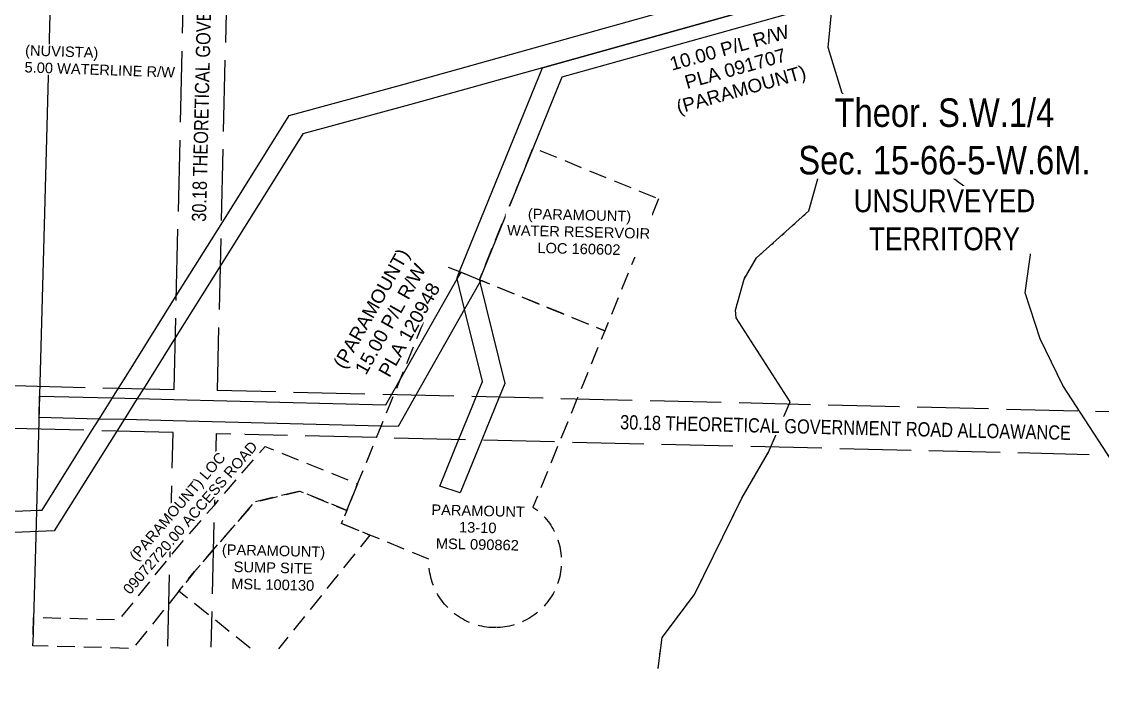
# Model space of a CAD drawing. Extents: x 390844 to 396105, y 6060704 to 6064255.
# Drawn here: x 391637 to 392395, y 6063103 to 6063569 of the extents above; entities that cross this region are included whole.
import ezdxf
from ezdxf.enums import TextEntityAlignment as Align

# ---------------------------------------------------------------- set-up
doc = ezdxf.new("R2010")
doc.units = 0
doc.header["$LTSCALE"] = 5
for name, pattern in [('foc-ACCESSROAD', [3.75, 2.5, -1.25]), ('foc-UNSURVEYED', [12.5, 10, -2.5]), ('foc-WHEELTRACKS', [2, 0.4, -1.6])]:
    doc.linetypes.add(name, pattern=pattern)
for name, color, linetype, lineweight in [('C-AR-T', 13, 'Continuous', 9), ('F-AR-T', 190, 'Continuous', 9), ('F-RW-T', 190, 'Continuous', 9), ('F-WS-T', 190, 'Continuous', 9)]:
    doc.layers.add(name, color=color, linetype=linetype, lineweight=lineweight)
for name, color, linetype in [('C-SYMBOL', 7, 'Continuous'), ('F-AR', 190, 'foc-ACCESSROAD'), ('F-RW', 190, 'Continuous'), ('F-WS', 190, 'foc-ACCESSROAD'), ('L-TITLEDB', 4, 'Continuous'), ('L-UNS-T', 3, 'Continuous'), ('L-USEC', 7, 'foc-UNSURVEYED'), ('T-CREEK', 160, 'Continuous'), ('T-WATER-P3', 160, 'foc-WHEELTRACKS')]:
    doc.layers.add(name, color=color, linetype=linetype)
doc.styles.add('175L', font='ARIALN.TTF', dxfattribs={"height": 20})
doc.styles.add('80L', font='ARIALN.TTF', dxfattribs={"height": 10})
doc.styles.add('A60', font='arial.ttf', dxfattribs={"height": 7.35})
doc.styles.add('A80', font='arial.ttf', dxfattribs={"height": 9.5})
doc.styles.add('foc-LtypeFont', font='ARIALN.TTF', dxfattribs={"height": 7.35})
doc.linetypes.add('foc-TOPO-flowdirection-NOLINE', pattern='A,0,[">",foc-LtypeFont,S=0.3,R=0,X=0,Y=-0.945],-20,[">",foc-LtypeFont,S=0.3,R=0,X=0,Y=-0.945],0', length=20)

msp = doc.modelspace()

# ---------------------------------------------------------------- linework, layer by layer
at = {"layer": 'F-AR', "flags": 128}
msp.add_lwpolyline([(391872.8, 6063245.09), (391865.27, 6063226.57), (391832.23, 6063240.01), (391800.64, 6063232.43), (391771.59, 6063198.82), (391758.54, 6063183.73), (391747.48, 6063169.92), (391740.51, 6063161.22), (391715.25, 6063129.66), (391645.01, 6063131.49), (391645.56, 6063151.47), (391705.84, 6063149.9), (391741.3, 6063194.19), (391743.17, 6063196.52), (391772.34, 6063230.26), (391807.97, 6063271.47), (391872.8, 6063245.09)], close=True, dxfattribs=at)
at = {"layer": 'F-RW', "flags": 128}
for points in [[(391524.29, 6063136.34), (391526.66, 6063221.65), (391541.68, 6063222.26), (391587.45, 6063224.13), (391649.18, 6063226.65), (391651.59, 6063226.75), (391686.52, 6063282.56), (391691.59, 6063290.65), (391700.82, 6063305.4), (391705.13, 6063312.29), (391709.25, 6063318.76), (391745.68, 6063377), (391777.05, 6063427.15), (391824.88, 6063503.62), (391905.37, 6063525.52), (392293.5, 6063634.22), (392333.15, 6063680.34), (392328.07, 6063756.28), (392460.36, 6063888.53)], [(392474.94, 6063881.91), (392343.48, 6063750.49), (392348.52, 6063675.22), (392301.92, 6063621.01), (392004.19, 6063537.58), (392002.53, 6063537.12), (391909.27, 6063511.03), (391834.48, 6063490.69), (391776.35, 6063397.82), (391744.98, 6063347.69), (391722.56, 6063311.87), (391718.24, 6063304.96), (391709, 6063290.21), (391703.95, 6063282.15), (391660.11, 6063212.09), (391648.78, 6063211.63), (391587.03, 6063209.11), (391541.26, 6063207.24), (391539.29, 6063135.99)], [(392307.53, 6063612.19), (392016.04, 6063530.44), (391995.9, 6063480.92), (391958.2, 6063388.35), (391958.59, 6063386.74), (391975.99, 6063315.57), (391972.03, 6063305.9), (391959.82, 6063276.02), (391944.67, 6063238.95), (391930.35, 6063243.47), (391943.79, 6063276.4), (391953.06, 6063299.1), (391955.99, 6063306.28), (391960.31, 6063316.87), (391947.87, 6063367.79), (391942.67, 6063389.05), (391942.53, 6063389.62), (391944.32, 6063394.02), (392002.53, 6063537.12), (392004.19, 6063537.58), (392301.92, 6063621.01)]]:
    msp.add_lwpolyline(points, dxfattribs=at)
msp.add_lwpolyline([(391913.63, 6063307.3), (391901.24, 6063285.41), (391889.34, 6063285.7), (391743.58, 6063289.35), (391709, 6063290.21), (391691.59, 6063290.65), (391649.41, 6063291.7), (391649.82, 6063306.67), (391700.82, 6063305.4), (391718.24, 6063304.96), (391743.94, 6063304.32), (391892.61, 6063300.61), (391896.63, 6063307.7), (391902.68, 6063318.4), (391942.67, 6063389.05), (391945.47, 6063393.55), (391958.2, 6063388.35), (391959.26, 6063387.92), (391958.59, 6063386.74), (391947.87, 6063367.79), (391913.63, 6063307.3)], close=True, dxfattribs=at)
at = {"layer": 'F-WS', "flags": 128}
for points in [[(392083.83, 6063445.1), (392046.13, 6063352.52), (391960.14, 6063387.56), (391959.26, 6063387.92), (391958.2, 6063388.35), (391995.9, 6063480.92), (392083.83, 6063445.1)], [(391969.65, 6063144.27), (391968.02, 6063144.28), (391966.39, 6063144.35), (391964.77, 6063144.48), (391963.15, 6063144.67), (391961.53, 6063144.91), (391959.93, 6063145.21), (391958.34, 6063145.56), (391956.76, 6063145.97), (391955.2, 6063146.44), (391953.66, 6063146.96), (391952.13, 6063147.53), (391950.62, 6063148.16), (391949.14, 6063148.84), (391947.68, 6063149.57), (391946.25, 6063150.35), (391944.85, 6063151.18), (391943.48, 6063152.06), (391942.14, 6063152.99), (391940.83, 6063153.96), (391939.56, 6063154.98), (391938.32, 6063156.04), (391937.12, 6063157.15), (391935.97, 6063158.3), (391934.85, 6063159.49), (391933.77, 6063160.71), (391932.74, 6063161.97), (391931.76, 6063163.27), (391930.82, 6063164.6), (391929.92, 6063165.97), (391929.08, 6063167.36), (391928.28, 6063168.78), (391927.54, 6063170.23), (391926.84, 6063171.71), (391926.2, 6063173.21), (391925.61, 6063174.73), (391925.08, 6063176.27), (391924.6, 6063177.83), (391924.17, 6063179.4), (391923.8, 6063180.99), (391923.49, 6063182.59), (391923.23, 6063184.2), (391923.03, 6063185.82), (391922.88, 6063187.44), (391922.8, 6063189.07), (391922.79, 6063192.33), (391881.34, 6063209.24), (391861.5, 6063217.31), (391865.27, 6063226.57), (391872.8, 6063245.09), (391886.13, 6063277.78), (391889.34, 6063285.7), (391895.38, 6063300.53), (391898.31, 6063307.66), (391902.68, 6063318.4), (391935.03, 6063397.78), (391944.32, 6063394.02), (391945.47, 6063393.55), (391958.2, 6063388.35), (391959.26, 6063387.92), (391960.14, 6063387.56), (392046.13, 6063352.52), (392026.61, 6063304.59), (392014.44, 6063274.71), (391995.78, 6063228.91), (391997.1, 6063227.96), (391998.39, 6063226.96), (391999.64, 6063225.91), (392000.86, 6063224.83), (392002.03, 6063223.7), (392003.17, 6063222.53), (392004.26, 6063221.32), (392005.31, 6063220.07), (392006.32, 6063218.79), (392007.28, 6063217.47), (392008.19, 6063216.12), (392009.06, 6063214.74), (392009.88, 6063213.33), (392010.64, 6063211.89), (392011.36, 6063210.43), (392012.02, 6063208.94), (392012.64, 6063207.43), (392013.19, 6063205.89), (392013.7, 6063204.34), (392014.15, 6063202.78), (392014.54, 6063201.19), (392014.88, 6063199.6), (392015.16, 6063197.99), (392015.39, 6063196.38), (392015.56, 6063194.76), (392015.67, 6063193.13), (392015.72, 6063191.5), (392015.72, 6063189.87), (392015.66, 6063188.24), (392015.55, 6063186.62), (392015.37, 6063184.99), (392015.14, 6063183.38), (392014.86, 6063181.78), (392014.51, 6063180.18), (392014.12, 6063178.6), (392013.66, 6063177.04), (392013.15, 6063175.49), (392012.59, 6063173.96), (392011.98, 6063172.45), (392011.31, 6063170.96), (392010.59, 6063169.5), (392009.82, 6063168.06), (392009, 6063166.65), (392008.13, 6063165.27), (392007.21, 6063163.92), (392006.25, 6063162.61), (392005.24, 6063161.33), (392004.18, 6063160.08), (392003.09, 6063158.88), (392001.95, 6063157.71), (392000.77, 6063156.58), (391999.55, 6063155.5), (391998.3, 6063154.46), (391997.01, 6063153.46), (391995.68, 6063152.51), (391994.33, 6063151.61), (391992.94, 6063150.75), (391991.52, 6063149.95), (391990.08, 6063149.19), (391988.61, 6063148.49), (391987.11, 6063147.83), (391985.6, 6063147.23), (391984.06, 6063146.69), (391982.51, 6063146.19), (391980.94, 6063145.76), (391979.35, 6063145.37), (391977.75, 6063145.05), (391976.15, 6063144.78), (391974.53, 6063144.56), (391972.91, 6063144.41), (391971.28, 6063144.31), (391969.65, 6063144.27)]]:
    msp.add_lwpolyline(points, close=True, dxfattribs=at)
msp.add_lwpolyline([(391797.47, 6063129.9), (391770.45, 6063151.53), (391747.48, 6063169.92), (391758.54, 6063183.73), (391771.59, 6063198.82), (391800.64, 6063232.43), (391832.23, 6063240.01), (391865.27, 6063226.57), (391861.5, 6063217.31), (391881.34, 6063209.24), (391817.44, 6063129.43)], dxfattribs=at)
at = {"layer": 'L-TITLEDB', "flags": 128}
msp.add_lwpolyline([(391672.64, 6064158.7), (391669.95, 6064057.93), (391668.88, 6064017.96), (391666.56, 6063930.74), (391652.88, 6063417.91), (391649.84, 6063307.33), (391647.12, 6063208.4), (391645.07, 6063133.49)], dxfattribs=at)
at = {"layer": 'L-USEC'}
for p, q in [((391744.11, 6063311.36), (391763.12, 6064105.42)), ((391793.28, 6064104.69), (391774.26, 6063310.64)), ((390944.36, 6063330.49), (391744.11, 6063311.36)), ((392565.2, 6063291.72), (391774.26, 6063310.64)), ((391743.39, 6063281.21), (390943.63, 6063300.33)), ((391739.79, 6063131.26), (391743.39, 6063281.21)), ((391773.54, 6063280.49), (391769.95, 6063130.55)), ((391773.54, 6063280.49), (392564.48, 6063261.57))]:
    msp.add_line(p, q, dxfattribs=at)
at = {"layer": 'T-CREEK', "linetype": 'foc-TOPO-flowdirection-NOLINE', "flags": 128}
for points in [[(392709.89, 6062539.42), (392704.84, 6062551.36), (392700.17, 6062594.5), (392688.57, 6062635.6), (392680.82, 6062678.11), (392686.22, 6062723.57), (392681.89, 6062768.59), (392673.42, 6062810.88), (392669.14, 6062856.57), (392658.17, 6062898.02), (392637.7, 6062950.32), (392627.26, 6062967.04), (392592.5, 6062986.4), (392564.91, 6063005.75), (392557.98, 6063017.13), (392559.78, 6063047.13), (392554.75, 6063071.8), (392511.3, 6063102.08), (392493.44, 6063133.53), (392479.26, 6063171.33), (392459.3, 6063203.24), (392430.56, 6063225.21), (392407.8, 6063251.94), (392367.35, 6063314.21), (392351.52, 6063346.96), (392340.82, 6063379.14), (392346.72, 6063421.02), (392343.54, 6063425.34), (392311.16, 6063444.19), (392280.22, 6063467.07), (392242.77, 6063491.62), (392241.16, 6063492.57), (392230.28, 6063502.77), (392228.34, 6063504.59), (392212.69, 6063519.25), (392202.67, 6063551.2), (392208.42, 6063609.96), (392197.46, 6063623.49), (392168.27, 6063644.15), (392144.26, 6063672.31), (392119, 6063696.66), (392105.93, 6063704.75), (392099.82, 6063726.01), (392122.77, 6063767.58), (392132.8, 6063794), (392124.36, 6063820.32), (392098.32, 6063859.73), (392090.31, 6063865.71), (392061.84, 6063874.55), (392031.29, 6063895.38), (392010.11, 6063915.06), (392001.3, 6063913.99), (391965.8, 6063927.5), (391946.74, 6063958.27), (391942.11, 6063984.07), (391944.91, 6064000.55), (391945.98, 6064045.27), (391940.31, 6064057.72), (391923.05, 6064073.77), (391906.24, 6064085.44), (391815.57, 6064120.77), (391794.4, 6064147.16), (391799.88, 6064170), (391832.94, 6064234.7)], [(392083.53, 6063115.65), (392086.27, 6063137.26), (392108.93, 6063167.41), (392142.25, 6063235.12), (392160.98, 6063267.32), (392176.14, 6063302.65), (392138.3, 6063361.57), (392137.74, 6063366.97), (392143.78, 6063388.73), (392152.5, 6063403.61), (392189.3, 6063436.76), (392196.26, 6063461.81), (392198.68, 6063485.51), (392228.34, 6063504.59)]]:
    msp.add_lwpolyline(points, dxfattribs=at)
at = {"layer": 'T-CREEK', "flags": 128}
msp.add_lwpolyline([(392407.8, 6063251.94), (392367.35, 6063314.21), (392351.52, 6063346.96), (392340.82, 6063379.14), (392346.72, 6063421.02), (392343.54, 6063425.34), (392311.16, 6063444.19), (392280.22, 6063467.07), (392242.77, 6063491.62), (392241.16, 6063492.57), (392230.28, 6063502.77), (392228.34, 6063504.59), (392212.69, 6063519.25), (392202.67, 6063551.2), (392208.42, 6063609.96)], dxfattribs=at)
at = {"layer": 'T-WATER-P3', "flags": 128}
msp.add_lwpolyline([(392083.53, 6063115.65), (392086.27, 6063137.26), (392108.93, 6063167.41), (392142.25, 6063235.12), (392160.98, 6063267.32), (392176.14, 6063302.65), (392138.3, 6063361.57), (392137.74, 6063366.97), (392143.78, 6063388.73), (392152.5, 6063403.61), (392189.3, 6063436.76), (392196.26, 6063461.81), (392198.68, 6063485.51), (392228.34, 6063504.59)], dxfattribs=at)

# ---------------------------------------------------------------- texts
at = {"layer": 'F-RW-T', "style": 'A80'}
for s, p in [('10.00 P/L R/W', (392134.8, 6063546.61)), ('PLA 091707', (392138.91, 6063531.98))]:
    msp.add_text(s, height=9.5, rotation=15.64531, dxfattribs=at).set_placement(p, align=Align.CENTER)
at = {"layer": 'F-WS-T', "style": 'A60'}
for s, p in [('PARAMOUNT', (391957.24, 6063222.62)), ('13-10', (391956.96, 6063210.82)), ('MSL 090862', (391956.68, 6063199.01))]:
    msp.add_text(s, height=7.35, rotation=358.63205, dxfattribs=at).set_placement(p, align=Align.CENTER)

# ---------------------------------------------------------------- next in the draw order: texts
at = {"layer": 'C-AR-T', "insert": (391639.81, 6063553.08), "char_height": 7.35, "width": 105.5104, "attachment_point": 1, "rotation": 358.00427, "line_spacing_factor": 0.971429, "style": 'A60', "bg_fill": 3, "box_fill_scale": 1.15, "bg_fill_color": 256, "bg_fill_true_color": 256, "bg_fill_transparency": 0}
msp.add_mtext('(NUVISTA)\\P5.00 WATERLINE R/W', dxfattribs=at)
at = {"layer": 'C-SYMBOL', "color": 3, "insert": (392284.3, 6063515.58), "char_height": 19.9919, "width": 203.1604, "attachment_point": 2, "style": '175L', "bg_fill": 3, "box_fill_scale": 1.15, "bg_fill_color": 256, "bg_fill_true_color": 256, "bg_fill_transparency": 0}
msp.add_mtext('Theor. S.W.1/4\\PSec. 15-66-5-W.6M.', dxfattribs=at)
at = {"layer": 'F-AR-T', "insert": (391698.48, 6063179.41), "char_height": 7.35, "width": 137.0813, "attachment_point": 1, "rotation": 49.15376, "line_spacing_factor": 0.971429, "style": 'A60', "bg_fill": 3, "box_fill_scale": 1.15, "bg_fill_color": 256, "bg_fill_true_color": 256, "bg_fill_transparency": 0}
msp.add_mtext('\\pi20.85089;(PARAMOUNT) LOC \\P\\pi0.24983;09072720.00 ACCESS ROAD', dxfattribs=at)
at = {"layer": 'F-RW-T', "insert": (391854.99, 6063329.36), "char_height": 9.5, "width": 93.2481, "attachment_point": 1, "rotation": 60.48907, "line_spacing_factor": 0.96, "style": 'A80', "bg_fill": 3, "box_fill_scale": 1.15, "bg_fill_color": 256, "bg_fill_true_color": 256, "bg_fill_transparency": 0}
msp.add_mtext('\\pi0.44927;(PARAMOUNT) \\P\\pi4.26936;15.00 P/L R/W\\P\\pi10.89863;PLA 120948', dxfattribs=at)
at = {"layer": 'F-WS-T', "insert": (391977.85, 6063438.67), "char_height": 7.35, "width": 100.3514, "attachment_point": 1, "rotation": 358.63205, "line_spacing_factor": 0.967632, "style": 'A60', "bg_fill": 3, "box_fill_scale": 1.15, "bg_fill_color": 256, "bg_fill_true_color": 256, "bg_fill_transparency": 0}
msp.add_mtext('\\pi14.45097;(PARAMOUNT) \\P\\pi0.09942;WATER RESERVOIR \\P\\pi21.70822;LOC 160602', dxfattribs=at)
at = {"layer": 'L-UNS-T', "color": 3, "insert": (392284.3, 6063430.27), "char_height": 15.9936, "attachment_point": 5, "style": '80L', "bg_fill": 3, "box_fill_scale": 1.15, "bg_fill_color": 256, "bg_fill_true_color": 256, "bg_fill_transparency": 0}
msp.add_mtext_dynamic_manual_height_columns('UNSURVEYED TERRITORY', width=126.3628, gutter_width=47.48, heights=[0], dxfattribs=at)
at = {"layer": 'L-USEC', "insert": (391756.49, 6063428.88), "char_height": 9.9961, "attachment_point": 1, "rotation": 88.62814, "style": '80L', "bg_fill": 3, "box_fill_scale": 1.15, "bg_fill_color": 256, "bg_fill_true_color": 256, "bg_fill_transparency": 0}
msp.add_mtext_dynamic_manual_height_columns('\\pi0.2784;30.18 THEORETICAL GOVERNMENT ROAD ALLOAWANCE', width=315.7123, gutter_width=49.98, heights=[0], dxfattribs=at)
at = {"layer": 'L-USEC', "insert": (392057.02, 6063293.47), "char_height": 9.9961, "width": 318.304, "attachment_point": 1, "rotation": 358.63005, "style": '80L', "bg_fill": 3, "box_fill_scale": 1.15, "bg_fill_color": 256, "bg_fill_true_color": 256, "bg_fill_transparency": 0}
msp.add_mtext('30.18 THEORETICAL GOVERNMENT ROAD ALLOAWANCE', dxfattribs=at)

# ---------------------------------------------------------------- next in the draw order: texts
at = {"layer": 'F-RW-T', "style": 'A80'}
msp.add_text('(PARAMOUNT)', height=9.5, rotation=15.64531, dxfattribs=at).set_placement((392143.01, 6063517.34), align=Align.CENTER)
at = {"layer": 'F-WS-T', "style": 'A60'}
for s, p in [('(PARAMOUNT)', (391813.76, 6063194.59)), ('SUMP SITE', (391813.48, 6063182.69)), ('MSL 100130', (391813.19, 6063170.79))]:
    msp.add_text(s, height=7.35, rotation=358.63205, dxfattribs=at).set_placement(p, align=Align.CENTER)

doc.saveas('drawing.dxf')
